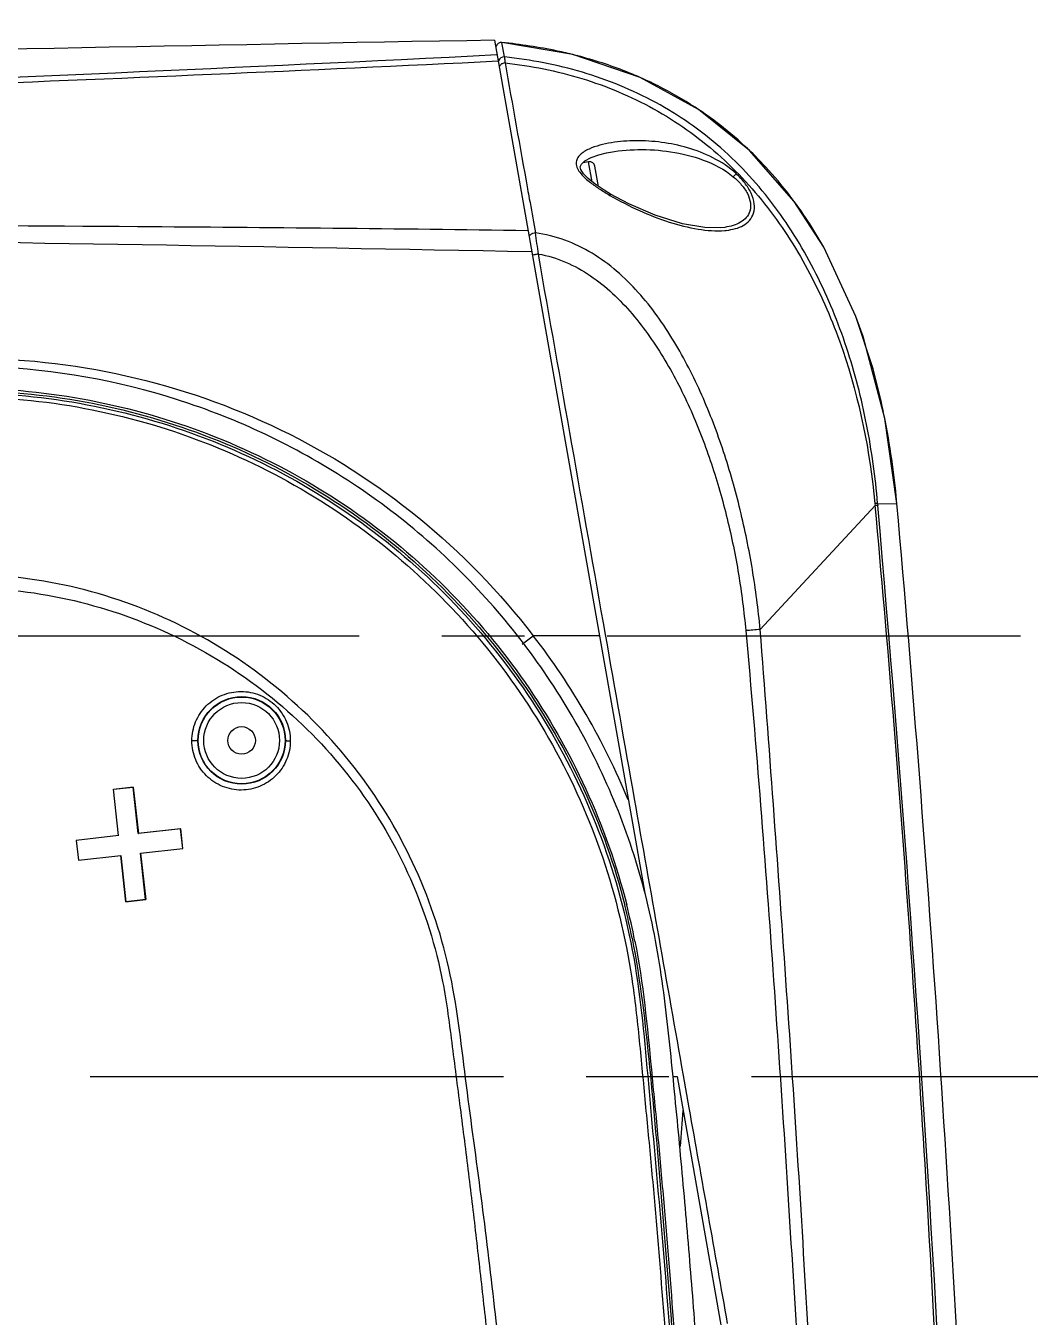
# Model space of a CAD drawing. Header units: millimetres. Extents: x 5828 to 6704, y 123 to 421.
# Drawn here: x 6577.2 to 6581.76, y 361.86 to 367.72 of the extents above; entities that cross this region are included whole.
import ezdxf

# ---------------------------------------------------------------- set-up
doc = ezdxf.new("R2010")
doc.units = ezdxf.units.MM
doc.linetypes.add('CENTER', pattern=[0.6, 0.375, -0.075, 0.075, -0.075])
for name, color, linetype in [('中心线', 7, 'Continuous'), ('外形图', 7, 'Continuous'), ('运动范围', 7, 'Continuous')]:
    doc.layers.add(name, color=color, linetype=linetype)

msp = doc.modelspace()

# ---------------------------------------------------------------- linework, layer by layer
at = {"layer": '中心线', "linetype": 'CENTER', "ltscale": 5}
for p, q in [((6546.8355, 364.9526), (6582.3651, 364.9526)), ((6582.3651, 362.9526), (6570.7209, 362.9526))]:
    msp.add_line(p, q, dxfattribs=at)
at = {"layer": '外形图', "color": 7, "linetype": 'Continuous'}
for p, q in [((6579.3244, 367.6526), (6580.0063, 363.7856)), ((6579.3586, 367.6422), (6579.3586, 367.6421)), ((6579.3701, 367.5765), (6579.3586, 367.6422)), ((6580.25, 367.3388), (6579.9857, 367.4837)), ((6580.4817, 367.1525), (6580.25, 367.3388)), ((6579.8334, 367.1421), (6579.8335, 367.1421)), ((6580.6848, 366.9212), (6580.4817, 367.1525)), ((6579.7191, 367.0906), (6579.7353, 367.1059)), ((6579.7517, 367.1014), (6579.7256, 367.0968)), ((6579.7676, 367.0111), (6579.7517, 367.1014)), ((6579.7967, 366.9898), (6579.7806, 367.0811)), ((6579.8519, 366.9548), (6579.8222, 366.9728)), ((6580.8186, 366.714), (6580.6848, 366.9212)), ((6579.508, 366.7951), (6579.5107, 366.7798)), ((6579.5107, 366.7798), (6579.5109, 366.7786)), ((6580.3701, 366.8041), (6580.37, 366.8041)), ((6580.9647, 366.3995), (6580.8186, 366.714)), ((6581.0422, 366.1618), (6580.9647, 366.3995)), ((6581.1477, 365.5845), (6581.0955, 365.9374)), ((6581.0519, 365.5425), (6580.5301, 364.9806)), ((6581.051, 365.5519), (6581.0519, 365.5425)), ((6581.051, 365.5519), (6581.0519, 365.5425)), ((6581.0631, 365.5523), (6581.1508, 365.5509)), ((6581.0631, 365.5523), (6581.0639, 365.5433)), ((6581.1508, 365.5509), (6581.1477, 365.5845)), ((6579.8005, 364.9526), (6579.5008, 364.9526)), ((6577.5957, 364.2561), (6577.6858, 364.2661)), ((6577.6191, 364.046), (6577.5957, 364.2561)), ((6577.5962, 364.2558), (6577.5957, 364.2561)), ((6577.6854, 364.2657), (6577.5962, 364.2558)), ((6577.6854, 364.2657), (6577.6858, 364.2661)), ((6577.7087, 364.0556), (6577.6854, 364.2657)), ((6577.6858, 364.2661), (6577.7091, 364.056)), ((6577.9008, 364.0769), (6577.7087, 364.0556)), ((6577.9012, 364.0774), (6577.7091, 364.056)), ((6577.9008, 364.0769), (6577.9012, 364.0774)), ((6577.9107, 363.9877), (6577.9008, 364.0769)), ((6577.9112, 363.9873), (6577.9012, 364.0774)), ((6577.6191, 364.046), (6577.427, 364.0247)), ((6577.4275, 364.0243), (6577.427, 364.0247)), ((6577.427, 364.0247), (6577.437, 363.9347)), ((6577.6196, 364.0457), (6577.6191, 364.046)), ((6577.7087, 364.0556), (6577.7091, 364.056)), ((6577.437, 363.9347), (6577.6291, 363.956)), ((6577.4374, 363.9352), (6577.6295, 363.9565)), ((6577.6295, 363.9565), (6577.6291, 363.956)), ((6577.6524, 363.7459), (6577.6291, 363.956)), ((6577.6295, 363.9565), (6577.6528, 363.7464)), ((6577.7186, 363.9664), (6577.9107, 363.9877)), ((6577.742, 363.7563), (6577.7186, 363.9664)), ((6577.7186, 363.9664), (6577.7191, 363.966)), ((6577.7191, 363.966), (6577.9112, 363.9873)), ((6577.7191, 363.966), (6577.7425, 363.7559)), ((6577.9107, 363.9877), (6577.9112, 363.9873)), ((6577.4374, 363.9352), (6577.437, 363.9347)), ((6577.7425, 363.7559), (6577.6524, 363.7459)), ((6577.6528, 363.7464), (6577.6524, 363.7459)), ((6577.6528, 363.7464), (6577.742, 363.7563)), ((6577.742, 363.7563), (6577.7425, 363.7559)), ((6580.2085, 362.8115), (6580.1824, 362.959)), ((6580.2085, 362.8115), (6580.1824, 362.959)), ((6580.1344, 362.9539), (6580.153, 362.9539)), ((6580.153, 362.9538), (6580.7528, 359.5522))]:
    msp.add_line(p, q, dxfattribs=at)
for points in [[(6579.9857, 367.4837), (6579.6807, 367.5872), (6579.3585, 367.6422)], [(6579.7353, 367.1059), (6579.7628, 367.1208), (6579.7987, 367.1336), (6579.8334, 367.1421)], [(6579.8222, 366.9728), (6579.7813, 367.0002), (6579.75, 367.0251), (6579.7283, 367.0473), (6579.7168, 367.0658), (6579.7143, 367.0787), (6579.7191, 367.0906)], [(6580.3701, 366.8041), (6580.3495, 366.8018), (6580.2793, 366.8029), (6580.1775, 366.8204), (6580.0541, 366.8588), (6579.9336, 366.9111), (6579.8519, 366.9548)], [(6581.0955, 365.9374), (6580.997, 366.3093), (6580.9647, 366.3995)], [(6581.1508, 365.5514), (6581.0956, 365.9367), (6581.0955, 365.9371)]]:
    msp.add_lwpolyline(points, dxfattribs=at)
for centre, radius in [((6578.178, 364.4779), 0.1987), ((6578.1776, 364.4776), 0.1969), ((6578.1776, 364.4776), 0.1719), ((6578.1776, 364.4776), 0.0625)]:
    msp.add_circle(centre, radius, dxfattribs=at)
for centre, radius, start, end in [((6593.7536, -461.3947), 829.1729, 90.9971024, 91.2730892), ((6579.3561, 367.6173), 0.025, 84.27839, 163.5337), ((6579.3676, 367.5516), 0.025, 84.29589, 164.30288), ((6707.1809, 390.0418), 129.772, 189.981031, 190.237055), ((6579.2782, 365.8769), 1.7556, 63.28808, 66.5384), ((6579.2975, 365.9141), 1.7137, 56.82815, 63.30572), ((6579.3067, 365.9284), 1.6967, 52.93721, 56.82327), ((6579.2953, 365.9141), 1.715, 47.13455, 52.92305), ((6579.2721, 365.8889), 1.7493, 42.79071, 47.13643), ((6579.756, 367.0767), 0.025, 10, 100), ((6579.219, 365.8402), 1.8213, 37.51525, 42.78146), ((6569.4766, -138.0484), 504.8403, 88.863048, 89.665537), ((6575.4887, 366.1866), 4.0656, 7.01368, 8.37311), ((6580.342, 367.1095), 0.3209, 275.11428, 276.29341), ((6579.6261, 366.0857), 0.606, 99.71143, 100.71993), ((6578.0161, 365.3247), 3.1398, 11.85191, 15.46389), ((6577.6055, 365.2405), 3.5589, 5.54602, 11.82008), ((6461.3229, 355.0344), 120.2013, 3.22543, 5.015637), ((6464.4401, 355.2572), 117.1638, 2.596993, 5.040602), ((6575.3263, 370.367), 6.8368, 307.10599, 307.63258), ((6576.9069, 362.9542), 3.2745, 22.51513, 37.61094), ((6581.2658, 355.282), 9.7265, 94.33809, 94.7225), ((6576.9472, 362.996), 3.0584, 11.04056, 13.89614), ((6576.943, 362.9729), 3.0769, 11.14953, 14.29603), ((6576.4134, 362.9902), 3.7715, 354.62969, 357.10857)]:
    msp.add_arc(centre, radius, start, end, dxfattribs=at)
for points, knots in [([(6579.6884, 367.5853), (6579.6623, 367.5919), (6579.5535, 367.617), (6579.4429, 367.6337), (6579.3586, 367.6421)], [0, 0, 0, 0, 0.24106, 1, 1, 1, 1]), ([(6579.3362, 367.5859), (6578.1826, 367.5265), (6575.8792, 367.4286), (6573.5751, 367.3491), (6572.4257, 367.3078)], [0, 0, 0, 0, 0.501076, 1, 1, 1, 1]), ([(6579.9772, 367.4874), (6579.9545, 367.4972), (6579.8604, 367.5358), (6579.7631, 367.5664), (6579.6884, 367.5853)], [0, 0, 0, 0, 0.242884, 1, 1, 1, 1]), ([(6572.4251, 367.2967), (6572.9993, 367.3152), (6574.4379, 367.3623), (6576.7436, 367.4413), (6578.4745, 367.5161), (6579.341, 367.5585)], [0, 0, 0, 0, 0.249039, 0.623922, 1, 1, 1, 1]), ([(6579.362, 367.5473), (6579.3603, 367.5466), (6579.3544, 367.5436), (6579.3495, 367.5381), (6579.3478, 367.5335)], [0, 0, 0, 0, 0.272905, 1, 1, 1, 1]), ([(6581.0631, 365.5523), (6581.0527, 365.6721), (6581.0201, 365.911), (6580.9299, 366.2612), (6580.7932, 366.5963), (6580.6048, 366.9058), (6580.3604, 367.174), (6580.0626, 367.3819), (6579.7267, 367.5185), (6579.4895, 367.5641), (6579.3701, 367.5765)], [0, 0, 0, 0, 0.125163, 0.25031, 0.375415, 0.500449, 0.625393, 0.750283, 0.875114, 1, 1, 1, 1]), ([(6579.3701, 367.5765), (6579.3701, 367.5737), (6579.3714, 367.5647), (6579.3722, 367.5557), (6579.373, 367.5495)], [0, 0, 0, 0, 0.306391, 1, 1, 1, 1]), ([(6579.373, 367.5495), (6579.4905, 367.5367), (6579.7239, 367.4907), (6580.0533, 367.3526), (6580.3452, 367.1461), (6580.5864, 366.8823), (6580.7742, 366.5784), (6580.9578, 366.1402), (6581.0282, 365.7875), (6581.051, 365.5519)], [0, 0, 0, 0, 0.124836, 0.249585, 0.374464, 0.499502, 0.624681, 0.749918, 1, 1, 1, 1]), ([(6580.4211, 367.0476), (6580.3896, 367.0765), (6580.3186, 367.1235), (6580.2023, 367.1678), (6580.1034, 367.1881), (6580.0251, 367.1957), (6579.9675, 367.1974), (6579.9108, 367.1951), (6579.8556, 367.1887), (6579.8029, 367.1776), (6579.7615, 367.1636), (6579.732, 367.1481), (6579.7132, 367.134), (6579.6989, 367.1163), (6579.6934, 367.0935), (6579.7004, 367.0696), (6579.7217, 367.0389), (6579.7442, 367.0197), (6579.7601, 367.0073)], [0, 0, 0, 0, 0.141139, 0.277165, 0.408738, 0.473138, 0.536609, 0.599057, 0.660255, 0.71977, 0.776721, 0.803778, 0.829488, 0.853724, 0.877481, 0.903593, 0.933421, 1, 1, 1, 1]), ([(6579.8335, 367.1421), (6579.8802, 367.1516), (6579.9776, 367.1604), (6580.1259, 367.151), (6580.2746, 367.115), (6580.368, 367.0665), (6580.4081, 367.0332)], [0, 0, 0, 0, 0.238488, 0.48567, 0.73959, 1, 1, 1, 1]), ([(6579.7601, 367.0073), (6579.7739, 366.9966), (6579.8028, 366.9764), (6579.8331, 366.9584), (6579.8482, 366.9492)], [0, 0, 0, 0, 0.496184, 1, 1, 1, 1]), ([(6580.4081, 367.0332), (6580.4212, 367.0223), (6580.4453, 366.9992), (6580.4731, 366.9597), (6580.4882, 366.9182), (6580.4868, 366.8785), (6580.469, 366.8467), (6580.4411, 366.8251), (6580.4073, 366.8112), (6580.3828, 366.806), (6580.3701, 366.8041)], [0, 0, 0, 0, 0.157521, 0.308182, 0.443516, 0.559481, 0.664118, 0.769126, 0.880615, 1, 1, 1, 1]), ([(6580.3772, 366.7905), (6580.3909, 366.7921), (6580.4172, 366.7967), (6580.4537, 366.8108), (6580.4841, 366.834), (6580.5035, 366.8691), (6580.5056, 366.9135), (6580.4903, 366.961), (6580.4611, 367.0071), (6580.4352, 367.0346), (6580.4211, 367.0476)], [0, 0, 0, 0, 0.115096, 0.222555, 0.324681, 0.428663, 0.546717, 0.685701, 0.840015, 1, 1, 1, 1]), ([(6580.4211, 367.0476), (6580.4203, 367.0466), (6580.416, 367.0418), (6580.4116, 367.037), (6580.4081, 367.0332)], [0, 0, 0, 0, 0.192686, 1, 1, 1, 1]), ([(6579.4747, 366.9786), (6579.4775, 366.9636), (6579.4885, 366.9024), (6579.4996, 366.8412), (6579.508, 366.7951)], [0, 0, 0, 0, 0.24568, 1, 1, 1, 1]), ([(6579.8482, 366.9492), (6579.8487, 366.95), (6579.8496, 366.9514), (6579.8507, 366.9533), (6579.8515, 366.9541), (6579.8518, 366.9548), (6579.8519, 366.9548)], [0, 0, 0, 0, 0.425242, 0.74135, 0.93337, 1, 1, 1, 1]), ([(6579.8482, 366.9492), (6579.8916, 366.9239), (6579.9795, 366.8788), (6580.1136, 366.8263), (6580.2437, 366.7933), (6580.3302, 366.7863), (6580.3706, 366.7899)], [0, 0, 0, 0, 0.272622, 0.534876, 0.77981, 1, 1, 1, 1]), ([(6579.4767, 366.7889), (6578.8861, 366.7968), (6576.5353, 366.8198), (6574.1843, 366.8175), (6572.4242, 366.8089)], [0, 0, 0, 0, 0.251262, 1, 1, 1, 1]), ([(6579.4994, 366.7769), (6579.4976, 366.7764), (6579.4914, 366.7739), (6579.4857, 366.7693), (6579.4836, 366.765)], [0, 0, 0, 0, 0.287589, 1, 1, 1, 1]), ([(6580.5301, 364.9806), (6580.5218, 365.0719), (6580.498, 365.2538), (6580.4429, 365.5233), (6580.3679, 365.788), (6580.2701, 366.0454), (6580.1447, 366.2906), (6580.0114, 366.4786), (6579.8811, 366.6082), (6579.7697, 366.6897), (6579.6457, 366.7502), (6579.5562, 366.7727), (6579.5109, 366.7786)], [0, 0, 0, 0, 0.125031, 0.250099, 0.37513, 0.50017, 0.625208, 0.750181, 0.812742, 0.875269, 0.937719, 1, 1, 1, 1]), ([(6579.5134, 366.6811), (6579.5118, 366.6808), (6579.5068, 366.6798), (6579.5018, 366.6789), (6579.4985, 366.678)], [0, 0, 0, 0, 0.318131, 1, 1, 1, 1]), ([(6579.5239, 366.683), (6579.5662, 366.6769), (6579.6489, 366.6504), (6579.7996, 366.5673), (6579.9251, 366.4464), (6580.0296, 366.3104), (6580.0997, 366.202), (6580.1621, 366.0891), (6580.236, 365.9338), (6580.3125, 365.7327), (6580.3835, 365.4845), (6580.4353, 365.2317), (6580.4565, 365.061), (6580.4651, 364.9755)], [0, 0, 0, 0, 0.062274, 0.124679, 0.249418, 0.31193, 0.374483, 0.43704, 0.499604, 0.624694, 0.749801, 0.874899, 1, 1, 1, 1]), ([(6580.3811, 359.3037), (6580.3568, 359.871), (6580.321, 360.5798), (6580.2642, 361.4293), (6580.2328, 361.8536), (6580.1983, 362.2775), (6580.1666, 362.6305), (6580.139, 362.9126), (6580.1113, 363.1945), (6580.0768, 363.476), (6580.0187, 363.7533), (6579.9413, 364.0259), (6579.8103, 364.3562), (6579.6018, 364.7283), (6579.2609, 365.1832), (6578.7233, 365.6608), (6577.9491, 366.0419), (6577.1001, 366.2075), (6576.2363, 366.1424), (6575.4193, 365.851), (6574.7084, 365.3536), (6574.1532, 364.6872), (6573.794, 363.8991), (6573.7006, 363.3279), (6573.6929, 363.0426)], [0, 0, 0, 0, 0.124749, 0.155913, 0.187069, 0.218218, 0.249359, 0.264928, 0.280495, 0.311611, 0.327154, 0.342706, 0.373827, 0.404975, 0.43614, 0.498416, 0.56091, 0.62354, 0.686221, 0.74899, 0.811838, 0.874606, 0.937297, 1, 1, 1, 1]), ([(6574.3144, 364.9526), (6574.3917, 365.0501), (6574.5576, 365.2365), (6574.9293, 365.5681), (6575.4607, 365.9007), (6576.1687, 366.1503), (6576.9136, 366.2387), (6577.6589, 366.1593), (6578.367, 365.9125), (6578.9996, 365.5089), (6579.3493, 365.1494), (6579.5008, 364.9526)], [0, 0, 0, 0, 0.062666, 0.125348, 0.250491, 0.375626, 0.500551, 0.625247, 0.749966, 0.874901, 1, 1, 1, 1]), ([(6575.0528, 354.1565), (6575.0312, 354.5292), (6574.9737, 355.2738), (6574.8531, 356.3874), (6574.7039, 357.4974), (6574.5311, 358.6036), (6574.3404, 359.7065), (6574.1709, 360.6233), (6574.0492, 361.2644), (6573.9789, 361.6305), (6573.9262, 361.905), (6573.8729, 362.1795), (6573.8214, 362.4542), (6573.7858, 362.7316), (6573.7784, 363.0113), (6573.7969, 363.2908), (6573.8539, 363.6596), (6573.9861, 364.109), (6574.2394, 364.6109), (6574.6899, 365.209), (6575.2967, 365.676), (6575.9919, 365.9572), (6576.7258, 366.1108), (6577.676, 366.048), (6578.5432, 365.6573), (6579.1172, 365.1797), (6579.477, 364.7503), (6579.7542, 364.2643), (6579.8788, 363.9123), (6579.9246, 363.7327)], [0, 0, 0, 0, 0.062606, 0.12521, 0.187809, 0.250394, 0.312954, 0.375486, 0.406747, 0.422376, 0.438001, 0.453629, 0.46926, 0.484859, 0.500472, 0.516112, 0.531756, 0.562987, 0.594221, 0.62551, 0.688031, 0.719392, 0.750729, 0.813139, 0.875487, 0.906651, 0.93778, 0.968906, 1, 1, 1, 1]), ([(6575.0687, 354.1454), (6575.0466, 354.5173), (6574.9903, 355.2605), (6574.8692, 356.3718), (6574.7191, 357.4795), (6574.546, 358.5838), (6574.3865, 359.5015), (6574.2527, 360.2346), (6574.1494, 360.7838), (6574.0618, 361.2412), (6573.9917, 361.6072), (6573.9391, 361.8816), (6573.8849, 362.1558), (6573.8312, 362.4301), (6573.7959, 362.7076), (6573.7864, 362.9873), (6573.8029, 363.2668), (6573.8576, 363.6357), (6573.9873, 364.0857), (6574.2375, 364.5886), (6574.6839, 365.1872), (6575.4327, 365.771), (6576.3398, 366.0525), (6577.0864, 366.0758), (6577.6424, 365.9926), (6578.1745, 365.8114), (6578.6658, 365.5382), (6579.1003, 365.1814), (6579.4633, 364.7517), (6579.7441, 364.2649), (6579.8711, 363.9114), (6579.9161, 363.7305)], [0, 0, 0, 0, 0.062525, 0.125051, 0.187578, 0.250105, 0.312631, 0.343895, 0.37516, 0.406423, 0.422053, 0.437683, 0.453319, 0.468954, 0.484583, 0.500217, 0.515855, 0.531498, 0.562745, 0.593988, 0.625244, 0.687496, 0.749749, 0.781013, 0.812287, 0.843569, 0.874845, 0.906126, 0.937404, 0.968717, 1, 1, 1, 1]), ([(6575.0697, 354.3123), (6575.046, 354.6849), (6574.9857, 355.4295), (6574.8598, 356.5429), (6574.7056, 357.6526), (6574.5292, 358.7589), (6574.3673, 359.6784), (6574.2317, 360.4128), (6574.1283, 360.9633), (6574.0404, 361.4217), (6573.9681, 361.788), (6573.9146, 362.063), (6573.8624, 362.3384), (6573.818, 362.6152), (6573.7958, 362.895), (6573.8037, 363.1758), (6573.8379, 363.4547), (6573.9155, 363.8209), (6574.0729, 364.2636), (6574.3555, 364.7511), (6574.8411, 365.3212), (6575.6301, 365.8555), (6576.7399, 366.1181), (6577.8705, 365.9704), (6578.7107, 365.5209), (6579.2522, 365.0035), (6579.5827, 364.5471), (6579.8259, 364.0391), (6579.9238, 363.6762), (6579.9564, 363.4923)], [0, 0, 0, 0, 0.062549, 0.125099, 0.187647, 0.250197, 0.312744, 0.344018, 0.375296, 0.406567, 0.422196, 0.437834, 0.453492, 0.469143, 0.484769, 0.500427, 0.516112, 0.531785, 0.56306, 0.594348, 0.62563, 0.68794, 0.750248, 0.812559, 0.874871, 0.906152, 0.937434, 0.968717, 1, 1, 1, 1]), ([(6575.0864, 354.3133), (6575.0619, 354.6858), (6575.0019, 355.43), (6574.8766, 356.5429), (6574.7234, 357.6523), (6574.5771, 358.574), (6574.4511, 359.3098), (6574.3525, 359.8609), (6574.2508, 360.4115), (6574.1476, 360.9619), (6574.0438, 361.512), (6573.9508, 361.9693), (6573.8819, 362.3362), (6573.838, 362.6129), (6573.8167, 362.8927), (6573.8252, 363.1733), (6573.8593, 363.452), (6573.9366, 363.8178), (6574.0953, 364.2594), (6574.3774, 364.7465), (6574.8641, 365.315), (6575.6539, 365.8472), (6576.7653, 366.1025), (6577.8942, 365.9434), (6578.7284, 365.4829), (6579.2618, 364.9573), (6579.5849, 364.496), (6579.8208, 363.9846), (6579.9119, 363.6201), (6579.9419, 363.4358)], [0, 0, 0, 0, 0.062554, 0.12511, 0.187665, 0.25022, 0.281498, 0.312776, 0.344053, 0.375333, 0.406611, 0.437882, 0.453528, 0.469179, 0.484813, 0.500473, 0.516147, 0.531804, 0.563064, 0.594338, 0.625604, 0.687907, 0.750207, 0.812527, 0.874844, 0.906131, 0.937425, 0.968711, 1, 1, 1, 1]), ([(6581.0631, 365.5523), (6581.0626, 365.5523), (6581.0586, 365.5523), (6581.0545, 365.5521), (6581.051, 365.5519)], [0, 0, 0, 0, 0.127761, 1, 1, 1, 1]), ([(6581.0639, 365.5432), (6581.0634, 365.5432), (6581.0594, 365.543), (6581.0554, 365.5427), (6581.0519, 365.5425)], [0, 0, 0, 0, 0.127525, 1, 1, 1, 1]), ([(6581.3218, 361.7966), (6581.2881, 362.4217), (6581.2296, 363.3588), (6581.1344, 364.6071), (6581.0807, 365.2308), (6581.0519, 365.5425)], [0, 0, 0, 0, 0.499998, 0.749999, 1, 1, 1, 1]), ([(6579.7027, 353.8475), (6579.706, 353.9319), (6579.7093, 354.1007), (6579.7146, 354.4384), (6579.7215, 354.8605), (6579.7211, 355.3672), (6579.7143, 356.0428), (6579.699, 356.8872), (6579.6572, 357.8999), (6579.6002, 358.9118), (6579.5252, 359.9226), (6579.4503, 360.7639), (6579.3786, 361.4357), (6579.3226, 361.9393), (6579.2623, 362.4425), (6579.1911, 362.9438), (6579.1362, 363.4488), (6578.9701, 363.9322), (6578.7041, 364.3675), (6578.3472, 364.7326), (6577.9191, 365.0104), (6577.4398, 365.1862), (6576.9332, 365.2506), (6576.4251, 365.1999), (6575.9409, 365.0376), (6575.5058, 364.7707), (6575.1403, 364.4147), (6574.8638, 363.9858), (6574.6867, 363.5072), (6574.6424, 363.1691), (6574.639, 363.0003)], [0, 0, 0, 0, 0.015626, 0.031253, 0.062509, 0.093768, 0.125028, 0.187553, 0.25008, 0.312608, 0.375137, 0.437665, 0.468928, 0.500194, 0.531451, 0.562708, 0.593964, 0.625202, 0.656429, 0.68766, 0.718892, 0.750123, 0.781358, 0.812599, 0.843851, 0.875081, 0.906282, 0.937502, 0.968751, 1, 1, 1, 1]), ([(6575.9023, 353.9409), (6575.8943, 354.267), (6575.8673, 354.9192), (6575.8024, 355.8963), (6575.7135, 356.8719), (6575.5977, 357.8449), (6575.4609, 358.8152), (6575.3287, 359.621), (6575.2085, 360.263), (6575.1138, 360.7435), (6575.0142, 361.2229), (6574.9044, 361.6998), (6574.8162, 362.098), (6574.7321, 362.4131), (6574.6831, 362.6532), (6574.6638, 362.8978), (6574.671, 363.143), (6574.7051, 363.3861), (6574.7874, 363.7024), (6574.9552, 364.0778), (6575.346, 364.6021), (6576.0375, 365.0768), (6576.865, 365.2125), (6577.5109, 365.1058), (6578.1182, 364.8625), (6578.7566, 364.319), (6579.0279, 363.7026), (6579.0897, 363.3844)], [0, 0, 0, 0, 0.06259, 0.125219, 0.18787, 0.250533, 0.3132, 0.37586, 0.407186, 0.438507, 0.469819, 0.501122, 0.532413, 0.548052, 0.563694, 0.579348, 0.595011, 0.610677, 0.626342, 0.65761, 0.688852, 0.750974, 0.813167, 0.844441, 0.875699, 0.937822, 1, 1, 1, 1]), ([(6580.4651, 364.9755), (6580.4889, 364.7113), (6580.5336, 364.1825), (6580.5919, 363.3887), (6580.6456, 362.5946), (6580.6783, 362.065), (6580.6944, 361.8002)], [0, 0, 0, 0, 0.249989, 0.500001, 0.750012, 1, 1, 1, 1]), ([(6580.7473, 361.8034), (6580.7326, 362.0684), (6580.7014, 362.5983), (6580.6292, 363.6574), (6580.5716, 364.4515), (6580.5301, 364.9806)], [0, 0, 0, 0, 0.249988, 0.500003, 1, 1, 1, 1]), ([(6577.952, 364.476), (6577.952, 364.5051), (6577.9636, 364.5638), (6578.013, 364.6381), (6578.0871, 364.6879), (6578.1746, 364.7056), (6578.2624, 364.6884), (6578.337, 364.6387), (6578.3869, 364.5641), (6578.3986, 364.5051), (6578.3985, 364.4759)], [0, 0, 0, 0, 0.125068, 0.249765, 0.374319, 0.49892, 0.623834, 0.749122, 0.874612, 1, 1, 1, 1]), ([(6577.9793, 364.4776), (6577.9791, 364.4769), (6577.9752, 364.4772), (6577.9704, 364.4761), (6577.9616, 364.4761), (6577.9554, 364.476), (6577.952, 364.476)], [0, 0, 0, 0, 0.085795, 0.306873, 0.630087, 1, 1, 1, 1]), ([(6578.3985, 364.4759), (6578.3985, 364.4469), (6578.3869, 364.3883), (6578.3375, 364.3143), (6578.2636, 364.2646), (6578.1762, 364.2469), (6578.0885, 364.264), (6578.0138, 364.3135), (6577.9638, 364.3879), (6577.9521, 364.4469), (6577.952, 364.476)], [0, 0, 0, 0, 0.125006, 0.249545, 0.373957, 0.498553, 0.623596, 0.749025, 0.874574, 1, 1, 1, 1]), ([(6578.3767, 364.4776), (6578.3769, 364.477), (6578.3798, 364.4771), (6578.3836, 364.4763), (6578.3907, 364.4761), (6578.3957, 364.476), (6578.3985, 364.4759)], [0, 0, 0, 0, 0.083132, 0.295889, 0.61532, 1, 1, 1, 1]), ([(6579.949, 363.5816), (6579.9869, 363.3883), (6580.0311, 362.9961), (6580.0817, 362.4077), (6580.1298, 361.8189), (6580.1706, 361.2296), (6580.2062, 360.64), (6580.2464, 359.8534), (6580.2875, 358.8697), (6580.3254, 357.6888), (6580.359, 356.5079), (6580.3944, 355.327), (6580.4214, 354.5398), (6580.4385, 354.1464)], [0, 0, 0, 0, 0.062536, 0.125022, 0.187523, 0.250021, 0.312519, 0.375017, 0.500014, 0.62501, 0.750007, 0.875004, 1, 1, 1, 1]), ([(6579.9618, 363.5679), (6579.9997, 363.3758), (6580.0268, 363.0826), (6580.0653, 362.693), (6580.0999, 362.3027), (6580.1397, 361.8146), (6580.1808, 361.2283), (6580.2165, 360.6416), (6580.2578, 359.8587), (6580.2991, 358.8791), (6580.3385, 357.7028), (6580.3738, 356.5255), (6580.4023, 355.5438), (6580.4303, 354.7582), (6580.4468, 354.3653), (6580.4548, 354.1687)], [0, 0, 0, 0, 0.062373, 0.093575, 0.124781, 0.187194, 0.249615, 0.312046, 0.374489, 0.499418, 0.624421, 0.74951, 0.8747, 0.937336, 1, 1, 1, 1]), ([(6579.9564, 363.4923), (6579.99, 363.3035), (6580.0222, 362.9207), (6580.0755, 362.3483), (6580.1225, 361.775), (6580.1608, 361.2012), (6580.1954, 360.627), (6580.2353, 359.8612), (6580.275, 358.9034), (6580.3127, 357.7538), (6580.346, 356.604), (6580.3794, 355.4542), (6580.4057, 354.6877), (6580.4215, 354.3046)], [0, 0, 0, 0, 0.062498, 0.125007, 0.187497, 0.250002, 0.312502, 0.375001, 0.500001, 0.625001, 0.75, 0.875, 1, 1, 1, 1]), ([(6579.9419, 363.4358), (6579.9571, 363.3418), (6579.9793, 363.1523), (6580.005, 362.8677), (6580.0331, 362.5832), (6580.0671, 362.2036), (6580.1042, 361.7287), (6580.1451, 361.1585), (6580.1795, 360.5879), (6580.2192, 359.8267), (6580.26, 358.8748), (6580.298, 357.7321), (6580.3313, 356.5893), (6580.3649, 355.4465), (6580.3895, 354.6847), (6580.4039, 354.3039)], [0, 0, 0, 0, 0.031249, 0.062508, 0.093756, 0.125004, 0.187505, 0.250004, 0.312504, 0.375004, 0.500003, 0.625002, 0.750001, 0.875001, 1, 1, 1, 1]), ([(6579.0897, 363.3844), (6579.1086, 363.2867), (6579.1331, 363.0888), (6579.1714, 362.7926), (6579.2099, 362.4962), (6579.2442, 362.1994), (6579.2778, 361.9025), (6579.322, 361.5065), (6579.3738, 361.011), (6579.4275, 360.4157), (6579.4762, 359.8199), (6579.5193, 359.2237), (6579.5683, 358.4282), (6579.6184, 357.4332), (6579.6477, 356.4374), (6579.6609, 355.6406), (6579.6673, 355.1426), (6579.6681, 354.7442), (6579.665, 354.3459), (6579.6646, 354.0472), (6579.6606, 353.8481)], [0, 0, 0, 0, 0.031243, 0.062486, 0.093733, 0.124981, 0.156231, 0.187482, 0.249987, 0.312494, 0.375002, 0.437511, 0.500021, 0.625037, 0.750046, 0.812546, 0.87504, 0.906284, 0.937527, 1, 1, 1, 1])]:
    msp.add_open_spline(points, degree=3, knots=knots, dxfattribs=at)
for points in [[(6579.373, 367.5495), (6579.3692, 367.5494), (6579.3655, 367.5487), (6579.362, 367.5473)], [(6580.8186, 366.714), (6580.7726, 366.7959), (6580.7209, 366.8749), (6580.6637, 366.9493)], [(6579.5109, 366.7786), (6579.5071, 366.7787), (6579.5031, 366.7781), (6579.4994, 366.7769)], [(6579.8286, 364.9576), (6579.727, 365.5327), (6579.6254, 366.1079), (6579.5239, 366.683)], [(6579.9602, 364.2131), (6579.9163, 364.4613), (6579.8725, 364.7094), (6579.8286, 364.9576)], [(6580.1824, 362.959), (6580.1082, 363.377), (6580.0342, 363.7951), (6579.9602, 364.2131)], [(6580.3825, 361.8338), (6580.3244, 362.1597), (6580.2664, 362.4856), (6580.2085, 362.8115)]]:
    msp.add_open_spline(points, degree=3, dxfattribs=at)
at = {"layer": '运动范围', "color": 7, "linetype": 'Continuous'}
msp.add_arc((6576.9026, 334.9526), 53.8276, 350, 225, dxfattribs=at)

doc.saveas('drawing.dxf')
